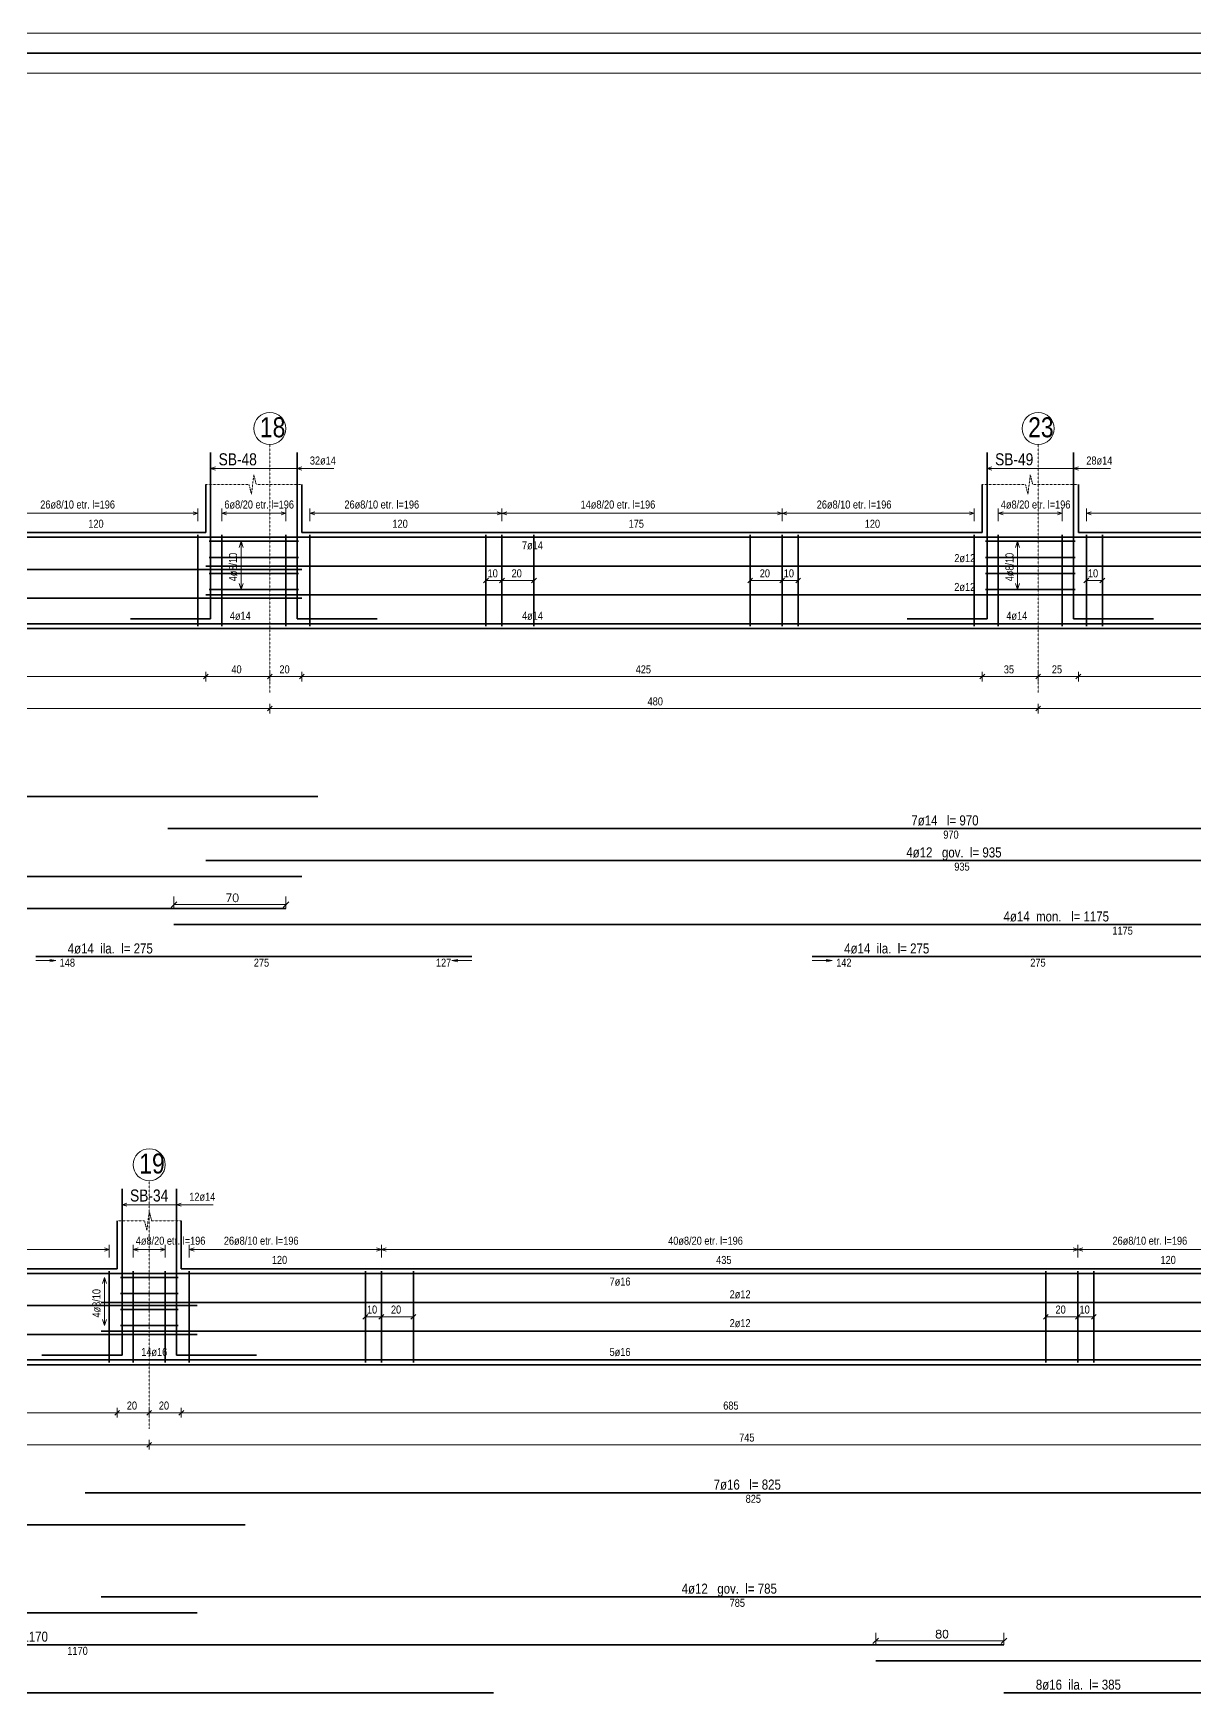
# Model space of a CAD drawing. Header units: millimetres. Extents: x -267 to 94375, y 6431 to 10838.
# Drawn here: x 19200 to 20651, y 8657 to 10732 of the extents above; entities that cross this region are included whole.
import ezdxf

# ---------------------------------------------------------------- set-up
doc = ezdxf.new("R2010")
doc.units = ezdxf.units.MM
doc.header["$LTSCALE"] = 0.0001
doc.linetypes.add('DASHED', pattern=[19.05, 12.7, -6.35])
for name, color, linetype, lineweight in [('AKS BALONU (BEYKENT)', 7, 'Continuous', 20), ('AKS CIZGISI (BEYKENT)', 252, 'DASHED', 20), ('AKS NO (BEYKENT)', 3, 'Continuous', 20), ('DIM_LAY', 8, 'Continuous', 20), ('DONATI (BEYKENT)', 4, 'Continuous', 35), ('DONATI YAZISI (BEYKENT)', 3, 'Continuous', 20), ('FILIZ (BEYKENT)', 60, 'Continuous', 20), ('I.DONATI OKU (BEYKENT)', 160, 'Continuous', 20), ('KESIT SINIRI (BEYKENT)', 241, 'DASHED', 20), ('KOLON ISMI (BEYKENT)', 91, 'Continuous', 20), ('OLCU (BEYKENT)', 14, 'Continuous', 20), ('OLCU YAZISI (BEYKENT)', 7, 'Continuous', 20), ('REBAR_DET2', 1, 'Continuous', 20), ('SHEETSUMMARY-50', 152, 'Continuous', 20), ('SheetView', 40, 'Continuous', 20), ('SheetViewOut', 231, 'Continuous', 20), ('TEMEL (BEYKENT)', 2, 'Continuous', 35)]:
    doc.layers.add(name, color=color, linetype=linetype, lineweight=lineweight)
doc.styles.add('OLCU (BEYKENT)', font='')
doc.styles.add('stastyle', font='RomanSTA.ttf')
doc.styles.add('YAZI (BEYKENT)', font='')
doc.styles.get('OLCU (BEYKENT)').set_extended_font_data('Bahnschrift Light Condensed')
doc.styles.get('YAZI (BEYKENT)').set_extended_font_data('Bahnschrift Light Condensed')

msp = doc.modelspace()

# ---------------------------------------------------------------- linework, layer by layer
at = {"layer": 'AKS BALONU (BEYKENT)'}
for centre in [(19495.45, 10237.83), (20455.31, 10237.83), (19344.79, 9317.83)]:
    msp.add_circle(centre, 20, dxfattribs=at)
at = {"layer": 'AKS CIZGISI (BEYKENT)'}
for p, q in [((19495.45, 10217.83), (19495.45, 9907.83)), ((20455.31, 10217.83), (20455.31, 9907.83)), ((19344.79, 9297.83), (19344.79, 8987.83))]:
    msp.add_line(p, q, dxfattribs=at)
at = {"layer": 'DONATI (BEYKENT)'}
for p, q in [((19421.45, 9999.83), (19421.45, 10207.83)), ((19529.45, 9999.83), (19529.45, 10207.83)), ((20391.51, 9999.83), (20391.51, 10207.83)), ((20499.51, 9999.83), (20499.51, 10207.83)), ((9211.45, 10101.83), (21985.44, 10101.83)), ((19405.45, 10104.83), (19405.45, 9990.83)), ((19419.45, 10096.83), (19531.45, 10096.83)), ((19435.45, 10104.83), (19435.45, 9990.83)), ((19515.45, 10104.83), (19515.45, 9990.83)), ((19545.45, 10104.83), (19545.45, 9990.83)), ((19765.45, 10104.83), (19765.45, 9990.83)), ((19785.45, 10104.83), (19785.45, 9990.83)), ((19825.45, 10104.83), (19825.45, 9990.83)), ((20095.51, 10104.83), (20095.51, 9990.83)), ((20135.51, 10104.83), (20135.51, 9990.83)), ((20155.51, 10104.83), (20155.51, 9990.83)), ((20375.51, 10104.83), (20375.51, 9990.83)), ((20389.51, 10096.83), (20501.51, 10096.83)), ((20405.51, 10104.83), (20405.51, 9990.83)), ((20485.51, 10104.83), (20485.51, 9990.83)), ((20515.51, 10104.83), (20515.51, 9990.83)), ((20535.51, 10104.83), (20535.51, 9990.83)), ((19415.45, 10065.83), (21285.65, 10065.83)), ((19419.45, 10076.83), (19531.45, 10076.83)), ((20389.51, 10076.83), (20501.51, 10076.83)), ((17595.65, 10061.83), (19535.45, 10061.83)), ((19419.45, 10056.83), (19531.45, 10056.83)), ((20389.51, 10056.83), (20501.51, 10056.83)), ((17595.65, 10025.83), (19535.45, 10025.83)), ((19415.45, 10029.83), (21285.65, 10029.83)), ((19419.45, 10036.83), (19531.45, 10036.83)), ((20389.51, 10036.83), (20501.51, 10036.83)), ((9211.45, 9993.83), (21985.44, 9993.83)), ((19321.45, 9999.83), (19421.45, 9999.83)), ((19629.45, 9999.83), (19529.45, 9999.83)), ((20291.51, 9999.83), (20391.51, 9999.83)), ((20599.51, 9999.83), (20499.51, 9999.83)), ((17595.65, 9777.83), (19555.45, 9777.83)), ((19368.05, 9737.83), (21305.65, 9737.83)), ((19415.45, 9697.83), (21285.65, 9697.83)), ((17595.65, 9677.83), (19535.45, 9677.83)), ((17115.57, 9637.83), (19515.57, 9637.83)), ((19375.57, 9617.83), (21720.64, 9617.83)), ((19202.93, 9577.83), (19747.96, 9577.83)), ((20173, 9577.83), (20718.03, 9577.83)), ((19310.79, 9079.83), (19310.79, 9287.83)), ((19378.79, 9079.83), (19378.79, 9287.83)), ((9211.45, 9181.83), (21874.78, 9181.83)), ((19294.79, 9184.83), (19294.79, 9070.83)), ((19308.79, 9176.83), (19380.79, 9176.83)), ((19324.79, 9184.83), (19324.79, 9070.83)), ((19364.79, 9184.83), (19364.79, 9070.83)), ((19394.79, 9184.83), (19394.79, 9070.83)), ((19614.79, 9184.83), (19614.79, 9070.83)), ((19634.79, 9184.83), (19634.79, 9070.83)), ((19674.79, 9184.83), (19674.79, 9070.83)), ((20464.99, 9184.83), (20464.99, 9070.83)), ((20504.99, 9184.83), (20504.99, 9070.83)), ((20524.99, 9184.83), (20524.99, 9070.83)), ((19308.79, 9156.83), (19380.79, 9156.83)), ((17574.79, 9141.83), (19404.79, 9141.83)), ((19284.79, 9145.83), (20854.99, 9145.83)), ((19308.79, 9136.83), (19380.79, 9136.83)), ((19308.79, 9116.83), (19380.79, 9116.83)), ((17574.79, 9105.83), (19404.79, 9105.83)), ((19284.79, 9109.83), (20854.99, 9109.83)), ((9211.45, 9073.83), (21874.78, 9073.83)), ((19210.79, 9079.83), (19310.79, 9079.83)), ((19478.79, 9079.83), (19378.79, 9079.83)), ((19264.79, 8907.83), (20914.99, 8907.83)), ((17504.79, 8867.83), (19464.79, 8867.83)), ((17574.79, 8757.83), (19404.79, 8757.83)), ((19284.79, 8777.83), (20854.99, 8777.83)), ((18072.54, 8717.83), (20412.44, 8717.83)), ((20252.44, 8697.83), (21862.78, 8697.83)), ((18914.79, 8657.83), (19774.79, 8657.83)), ((20412.44, 8657.83), (21177.54, 8657.83))]:
    msp.add_line(p, q, dxfattribs=at)
at = {"layer": 'I.DONATI OKU (BEYKENT)'}
for p, q in [((19421.45, 10187.83), (19427.45, 10189.83)), ((19529.45, 10187.83), (19535.45, 10189.83)), ((20391.51, 10187.83), (20397.51, 10189.83)), ((20499.51, 10187.83), (20505.51, 10189.83)), ((19421.45, 10187.83), (19575.45, 10187.83)), ((19421.45, 10187.83), (19427.45, 10185.83)), ((19529.45, 10187.83), (19535.45, 10185.83)), ((20391.51, 10187.83), (20545.51, 10187.83)), ((20391.51, 10187.83), (20397.51, 10185.83)), ((20499.51, 10187.83), (20505.51, 10185.83)), ((18605.39, 10131.83), (19405.45, 10131.83)), ((19405.45, 10131.83), (19399.45, 10133.83)), ((19405.45, 10131.83), (19399.45, 10129.83)), ((19405.45, 10137.83), (19405.45, 10121.83)), ((19435.45, 10137.83), (19435.45, 10121.83)), ((19435.45, 10131.83), (19441.45, 10133.83)), ((19435.45, 10131.83), (19515.45, 10131.83)), ((19435.45, 10131.83), (19441.45, 10129.83)), ((19515.45, 10131.83), (19509.45, 10133.83)), ((19515.45, 10131.83), (19509.45, 10129.83)), ((19515.45, 10137.83), (19515.45, 10121.83)), ((19545.45, 10137.83), (19545.45, 10121.83)), ((19545.45, 10131.83), (19551.45, 10133.83)), ((19545.45, 10131.83), (20375.51, 10131.83)), ((19545.45, 10131.83), (19551.45, 10129.83)), ((19779.45, 10133.83), (19791.45, 10129.83)), ((19779.45, 10129.83), (19791.45, 10133.83)), ((19785.45, 10137.83), (19785.45, 10121.83)), ((20129.51, 10133.83), (20141.51, 10129.83)), ((20129.51, 10129.83), (20141.51, 10133.83)), ((20135.51, 10137.83), (20135.51, 10121.83)), ((20375.51, 10131.83), (20369.51, 10133.83)), ((20375.51, 10131.83), (20369.51, 10129.83)), ((20375.51, 10137.83), (20375.51, 10121.83)), ((20405.51, 10137.83), (20405.51, 10121.83)), ((20405.51, 10131.83), (20411.51, 10133.83)), ((20405.51, 10131.83), (20485.51, 10131.83)), ((20405.51, 10131.83), (20411.51, 10129.83)), ((20485.51, 10131.83), (20479.51, 10133.83)), ((20485.51, 10131.83), (20479.51, 10129.83)), ((20485.51, 10137.83), (20485.51, 10121.83)), ((20515.51, 10137.83), (20515.51, 10121.83)), ((20515.51, 10131.83), (20521.51, 10133.83)), ((20515.51, 10131.83), (21155.65, 10131.83)), ((20515.51, 10131.83), (20521.51, 10129.83)), ((19459.45, 10096.83), (19456.95, 10089.33)), ((19459.45, 10096.83), (19459.45, 10036.83)), ((19459.45, 10096.83), (19461.95, 10089.33)), ((20429.51, 10096.83), (20427.01, 10089.33)), ((20429.51, 10096.83), (20429.51, 10036.83)), ((20429.51, 10096.83), (20432.01, 10089.33)), ((19459.45, 10036.83), (19456.95, 10044.33)), ((19459.45, 10036.83), (19461.95, 10044.33)), ((20429.51, 10036.83), (20427.01, 10044.33)), ((20429.51, 10036.83), (20432.01, 10044.33)), ((19310.79, 9267.83), (19316.79, 9269.83)), ((19310.79, 9267.83), (19424.79, 9267.83)), ((19310.79, 9267.83), (19316.79, 9265.83)), ((19378.79, 9267.83), (19384.79, 9269.83)), ((19378.79, 9267.83), (19384.79, 9265.83)), ((19294.79, 9211.83), (19288.79, 9213.83)), ((19294.79, 9217.83), (19294.79, 9201.83)), ((19324.79, 9217.83), (19324.79, 9201.83)), ((19324.79, 9211.83), (19330.79, 9213.83)), ((19364.79, 9211.83), (19358.79, 9213.83)), ((19364.79, 9217.83), (19364.79, 9201.83)), ((19394.79, 9217.83), (19394.79, 9201.83)), ((19394.79, 9211.83), (19400.79, 9213.83)), ((19628.79, 9213.83), (19640.79, 9209.83)), ((19628.79, 9209.83), (19640.79, 9213.83)), ((19634.79, 9217.83), (19634.79, 9201.83)), ((20498.99, 9213.83), (20510.99, 9209.83)), ((20498.99, 9209.83), (20510.99, 9213.83)), ((20504.99, 9217.83), (20504.99, 9201.83)), ((17754.79, 9211.83), (19294.79, 9211.83)), ((19294.79, 9211.83), (19288.79, 9209.83)), ((19324.79, 9211.83), (19364.79, 9211.83)), ((19324.79, 9211.83), (19330.79, 9209.83)), ((19364.79, 9211.83), (19358.79, 9209.83)), ((19394.79, 9211.83), (20744.99, 9211.83)), ((19394.79, 9211.83), (19400.79, 9209.83)), ((19288.79, 9176.83), (19286.29, 9169.33)), ((19288.79, 9176.83), (19288.79, 9116.83)), ((19288.79, 9176.83), (19291.29, 9169.33)), ((19288.79, 9116.83), (19286.29, 9124.33)), ((19288.79, 9116.83), (19291.29, 9124.33))]:
    msp.add_line(p, q, dxfattribs=at)
at = {"layer": 'KESIT SINIRI (BEYKENT)'}
for p, q in [((19472.45, 10155.83), (19475.45, 10179.83)), ((19475.45, 10179.83), (19478.45, 10167.83)), ((20442.51, 10155.83), (20445.51, 10179.83)), ((20445.51, 10179.83), (20448.51, 10167.83)), ((19415.45, 10167.83), (19469.45, 10167.83)), ((19469.45, 10167.83), (19472.45, 10155.83)), ((19478.45, 10167.83), (19535.45, 10167.83)), ((20385.51, 10167.83), (20439.51, 10167.83)), ((20439.51, 10167.83), (20442.51, 10155.83)), ((20448.51, 10167.83), (20505.51, 10167.83)), ((19341.79, 9235.83), (19344.79, 9259.83)), ((19344.79, 9259.83), (19347.79, 9247.83)), ((19304.79, 9247.83), (19338.79, 9247.83)), ((19338.79, 9247.83), (19341.79, 9235.83)), ((19347.79, 9247.83), (19384.79, 9247.83))]:
    msp.add_line(p, q, dxfattribs=at)
at = {"layer": 'OLCU (BEYKENT)'}
for p, q in [((19768.45, 10050.83), (19762.45, 10044.83)), ((19765.45, 10053.83), (19765.45, 10041.83)), ((19765.45, 10047.83), (19825.45, 10047.83)), ((19788.45, 10050.83), (19782.45, 10044.83)), ((19785.45, 10053.83), (19785.45, 10041.83)), ((19822.45, 10044.83), (19828.45, 10050.83)), ((20098.51, 10050.83), (20092.51, 10044.83)), ((20095.51, 10053.83), (20095.51, 10041.83)), ((20095.51, 10047.83), (20155.51, 10047.83)), ((20138.51, 10050.83), (20132.51, 10044.83)), ((20135.51, 10053.83), (20135.51, 10041.83)), ((20152.51, 10044.83), (20158.51, 10050.83)), ((20518.51, 10050.83), (20512.51, 10044.83)), ((20515.51, 10053.83), (20515.51, 10041.83)), ((20515.51, 10047.83), (20535.51, 10047.83)), ((20532.51, 10044.83), (20538.51, 10050.83)), ((17715.65, 9927.83), (21285.45, 9927.83)), ((19418.45, 9930.83), (19412.45, 9924.83)), ((19415.45, 9933.83), (19415.45, 9921.83)), ((19498.45, 9930.83), (19492.45, 9924.83)), ((19495.45, 9933.83), (19495.45, 9921.83)), ((19538.45, 9930.83), (19532.45, 9924.83)), ((19535.45, 9933.83), (19535.45, 9921.83)), ((20388.51, 9930.83), (20382.51, 9924.83)), ((20385.51, 9933.83), (20385.51, 9921.83)), ((20458.31, 9930.83), (20452.31, 9924.83)), ((20455.31, 9933.83), (20455.31, 9921.83)), ((20508.51, 9930.83), (20502.51, 9924.83)), ((20505.51, 9933.83), (20505.51, 9921.83)), ((9205.45, 9887.83), (21987.44, 9887.83)), ((19498.45, 9890.83), (19492.45, 9884.83)), ((19495.45, 9893.83), (19495.45, 9881.83)), ((20458.31, 9890.83), (20452.31, 9884.83)), ((20455.31, 9893.83), (20455.31, 9881.83)), ((19375.57, 9637.83), (19375.56, 9652.83)), ((19515.57, 9637.83), (19515.56, 9652.83)), ((19372.03, 9639.29), (19379.1, 9646.37)), ((19375.57, 9642.83), (19515.57, 9642.83)), ((19512.03, 9639.29), (19519.09, 9646.37)), ((19617.79, 9130.83), (19611.79, 9124.83)), ((19614.79, 9133.83), (19614.79, 9121.83)), ((19637.79, 9130.83), (19631.79, 9124.83)), ((19634.79, 9133.83), (19634.79, 9121.83)), ((19671.79, 9124.83), (19677.79, 9130.83)), ((20467.99, 9130.83), (20461.99, 9124.83)), ((20464.99, 9133.83), (20464.99, 9121.83)), ((20507.99, 9130.83), (20501.99, 9124.83)), ((20504.99, 9133.83), (20504.99, 9121.83)), ((20521.99, 9124.83), (20527.99, 9130.83)), ((19614.79, 9127.83), (19674.79, 9127.83)), ((20464.99, 9127.83), (20524.99, 9127.83)), ((17524.79, 9007.83), (20834.79, 9007.83)), ((19307.79, 9010.83), (19301.79, 9004.83)), ((19304.79, 9013.83), (19304.79, 9001.83)), ((19347.79, 9010.83), (19341.79, 9004.83)), ((19344.79, 9013.83), (19344.79, 9001.83)), ((19387.79, 9010.83), (19381.79, 9004.83)), ((19384.79, 9013.83), (19384.79, 9001.83)), ((9205.45, 8967.83), (21876.78, 8967.83)), ((19347.79, 8970.83), (19341.79, 8964.83)), ((19344.79, 8973.83), (19344.79, 8961.83)), ((20248.91, 8719.29), (20255.97, 8726.37)), ((20252.44, 8717.83), (20252.43, 8732.83)), ((20252.44, 8722.83), (20412.44, 8722.83)), ((20408.91, 8719.29), (20415.97, 8726.37)), ((20412.44, 8717.83), (20412.43, 8732.83))]:
    msp.add_line(p, q, dxfattribs=at)
at = {"layer": 'REBAR_DET2'}
for p, q in [((19202.93, 9572.83), (19227.93, 9572.83)), ((19227.93, 9572.83), (19220.58, 9574.29)), ((19227.93, 9572.83), (19220.58, 9571.37)), ((19722.96, 9572.83), (19730.32, 9574.29)), ((19747.96, 9572.83), (19722.96, 9572.83)), ((19722.96, 9572.83), (19730.32, 9571.37)), ((20173, 9572.83), (20198, 9572.83)), ((20198, 9572.83), (20190.64, 9574.29)), ((20198, 9572.83), (20190.64, 9571.37))]:
    msp.add_line(p, q, dxfattribs=at)
at = {"layer": 'SHEETSUMMARY-50', "const_width": 2, "flags": 128}
msp.add_lwpolyline([(9013.61, 6556.81), (39480.33, 6556.81), (39480.33, 10706.81), (9013.61, 10706.81)], close=True, dxfattribs=at)
at = {"layer": 'SheetView'}
msp.add_lwpolyline([(9038.61, 6581.81), (38855.33, 6581.81), (38855.33, 10681.81), (9038.61, 10681.81)], close=True, dxfattribs=at)
at = {"layer": 'SheetViewOut'}
msp.add_lwpolyline([(8988.61, 6531.81), (39505.33, 6531.81), (39505.33, 10731.81), (8988.61, 10731.81)], close=True, dxfattribs=at)
at = {"layer": 'TEMEL (BEYKENT)'}
for p, q in [((19415.45, 10107.83), (19415.45, 10167.83)), ((19535.45, 10167.83), (19535.45, 10107.83)), ((20385.51, 10107.83), (20385.51, 10167.83)), ((20505.51, 10167.83), (20505.51, 10107.83)), ((18595.39, 10107.83), (19415.45, 10107.83)), ((19535.45, 10107.83), (20385.51, 10107.83)), ((20505.51, 10107.83), (21165.65, 10107.83)), ((9205.45, 9987.83), (21987.44, 9987.83)), ((19304.79, 9187.83), (19304.79, 9247.83)), ((19384.79, 9247.83), (19384.79, 9187.83)), ((17744.79, 9187.83), (19304.79, 9187.83)), ((19384.79, 9187.83), (20754.99, 9187.83)), ((9205.45, 9067.83), (21876.78, 9067.83))]:
    msp.add_line(p, q, dxfattribs=at)

# ---------------------------------------------------------------- texts
at = {"layer": 'AKS NO (BEYKENT)', "style": 'YAZI (BEYKENT)'}
for s, p in [('18', (19482.95, 10226.83)), ('23', (20442.81, 10226.83)), ('19', (19332.29, 9306.83))]:
    msp.add_text(s, height=25, dxfattribs=at).set_placement(p)
at = {"layer": 'DIM_LAY', "style": 'stastyle'}
for s, p in [('70', (19439.86, 9646.33)), ('80', (20326.74, 8726.33))]:
    msp.add_text(s, height=10, dxfattribs=at).set_placement(p)
at = {"layer": 'DONATI YAZISI (BEYKENT)', "style": 'YAZI (BEYKENT)'}
for s, height, p in [(' 26ø8/10 etr. l=196', 10, (19205.45, 10137.83)), (' 6ø8/20 etr. l=196', 10, (19435.45, 10137.83)), (' 26ø8/10 etr. l=196', 10, (19585.45, 10137.83)), (' 14ø8/20 etr. l=196', 10, (19880.48, 10137.83)), (' 26ø8/10 etr. l=196', 10, (20175.51, 10137.83)), (' 4ø8/20 etr. l=196', 10, (20405.51, 10137.83)), ('7ø14', 10, (19810.48, 10086.83)), ('2ø12', 10, (20350.55, 10070.83)), ('2ø12', 10, (20350.55, 10034.83)), ('4ø14', 10, (19445.45, 9998.83)), ('4ø14', 10, (19810.48, 9998.83)), ('4ø14', 10, (20415.51, 9998.83)), ('7ø14   l= 970', 12.5, (20296.85, 9741.83)), ('4ø12   gov.  l= 935', 12.5, (20290.55, 9701.83)), (' 4ø14  mon.   l= 1175', 12.5, (20408.1, 9621.83)), ('4ø14  ila.  l= 275', 12.5, (19242.93, 9581.83)), ('4ø14  ila.  l= 275', 12.5, (20213, 9581.83)), (' 4ø8/20 etr. l=196', 10, (19324.79, 9217.83)), (' 26ø8/10 etr. l=196', 10, (19434.79, 9217.83)), (' 40ø8/20 etr. l=196', 10, (19989.89, 9217.83)), (' 26ø8/10 etr. l=196', 10, (20544.99, 9217.83)), ('7ø16', 10, (19919.89, 9166.83)), ('2ø12', 10, (20069.89, 9150.83)), ('2ø12', 10, (20069.89, 9114.83)), ('14ø16', 10, (19334.79, 9078.83)), ('5ø16', 10, (19919.89, 9078.83)), ('7ø16   l= 825', 12.5, (20049.89, 8911.83)), ('4ø12   gov.  l= 785', 12.5, (20009.89, 8781.83)), (' 5ø16  mon.   l= 1170', 12.5, (19082.49, 8721.83)), ('8ø16  ila.  l= 385', 12.5, (20452.44, 8661.83))]:
    msp.add_text(s, height=height, dxfattribs=at).set_placement(p)
for p in [(19454.45, 10046.83), (20424.51, 10046.83), (19283.79, 9126.83)]:
    msp.add_text('4ø8/10', height=10, rotation=90, dxfattribs=at).set_placement(p)
at = {"layer": 'FILIZ (BEYKENT)', "style": 'YAZI (BEYKENT)'}
for s, p in [('32ø14', (19545.45, 10192.83)), ('28ø14', (20515.51, 10192.83)), ('12ø14', (19394.79, 9272.83))]:
    msp.add_text(s, height=10, dxfattribs=at).set_placement(p)
at = {"layer": 'KOLON ISMI (BEYKENT)', "style": 'YAZI (BEYKENT)'}
for s, p in [('SB-48', (19431.45, 10191.83)), ('SB-49', (20401.51, 10191.83)), ('SB-34', (19320.79, 9271.83))]:
    msp.add_text(s, height=15, dxfattribs=at).set_placement(p)
at = {"layer": 'OLCU YAZISI (BEYKENT)', "style": 'OLCU (BEYKENT)'}
for s, p in [(' 120', (19265.45, 10113.83)), (' 120', (19645.45, 10113.83)), (' 175', (19940.48, 10113.83)), (' 120', (20235.51, 10113.83)), ('10', (19767.45, 10051.83)), ('20', (19797.45, 10051.83)), ('20', (20107.51, 10051.83)), ('10', (20137.51, 10051.83)), ('10', (20517.51, 10051.83)), ('40', (19447.45, 9931.83)), ('20', (19507.45, 9931.83)), ('425', (19952.48, 9931.83)), ('35', (20412.41, 9931.83)), ('25', (20472.41, 9931.83)), ('480', (19967.38, 9891.83)), ('970', (20336.85, 9725.33)), ('935', (20350.55, 9685.33)), ('1175', (20548.1, 9605.33)), ('148', (19232.93, 9565.33)), ('275', (19475.45, 9565.33)), ('127', (19702.96, 9565.33)), ('142', (20203, 9565.33)), ('275', (20445.51, 9565.33)), (' 120', (19494.79, 9193.83)), (' 435', (20049.89, 9193.83)), (' 120', (20604.99, 9193.83)), ('10', (19616.79, 9131.83)), ('20', (19646.79, 9131.83)), ('20', (20476.99, 9131.83)), ('10', (20506.99, 9131.83)), ('20', (19316.79, 9011.83)), ('20', (19356.79, 9011.83)), ('685', (20061.89, 9011.83)), ('745', (20081.79, 8971.83)), ('825', (20089.89, 8895.33)), ('785', (20069.89, 8765.33)), ('1170', (19242.49, 8705.33))]:
    msp.add_text(s, height=10, dxfattribs=at).set_placement(p)

doc.saveas('drawing.dxf')
